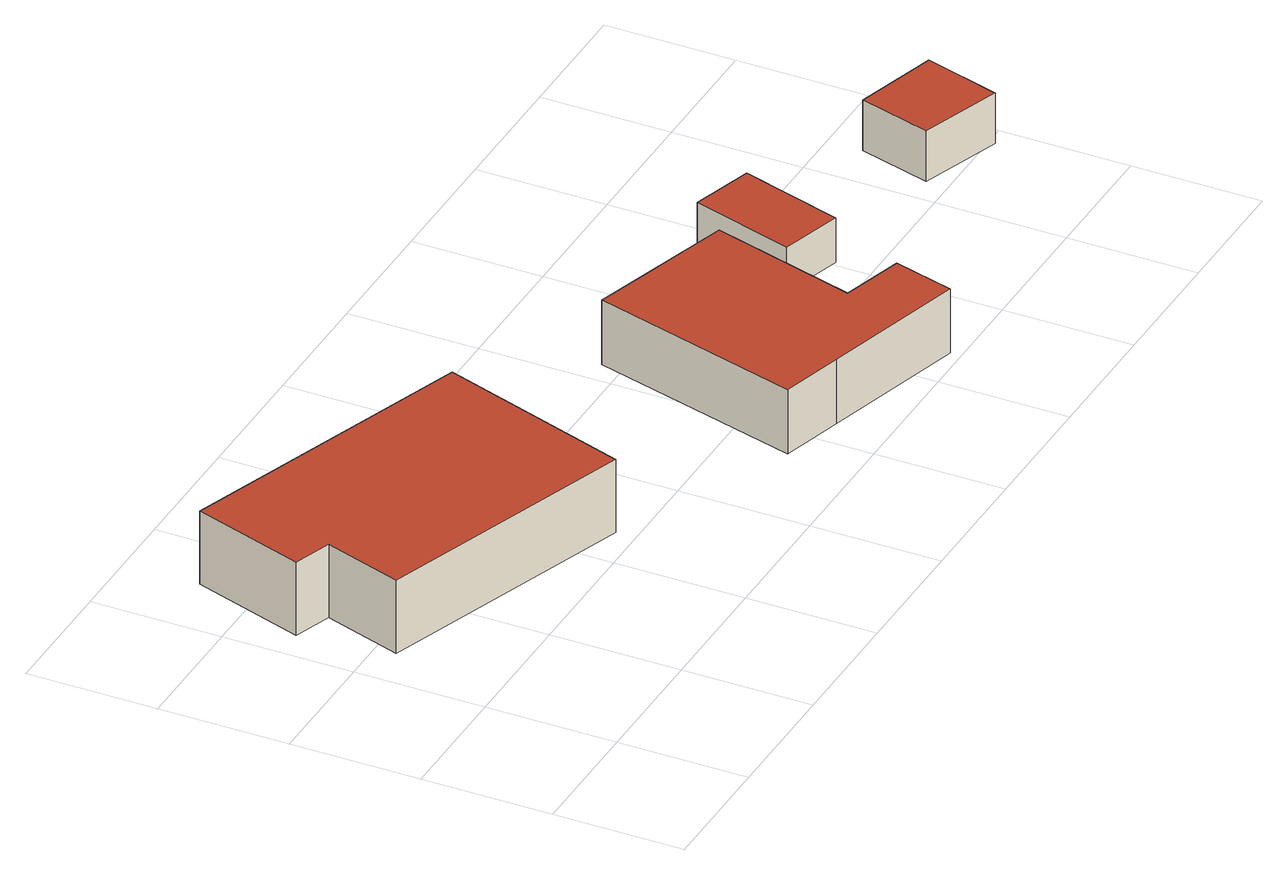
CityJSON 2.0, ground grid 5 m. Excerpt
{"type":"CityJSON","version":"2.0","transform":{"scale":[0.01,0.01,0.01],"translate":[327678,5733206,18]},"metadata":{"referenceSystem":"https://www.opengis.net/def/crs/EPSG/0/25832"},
"CityObjects":{
"building1":{"type":"Building","attributes":{"Geometrietyp2DReferenz":"3000","Gemeindeschluessel":"05170012","function":"31001_1312","roofType":"1000","measuredHeight":2.97},"address":[{"country":"Germany","locality":"Hamminkeln","thoroughfareNumber":"60","thoroughfareName":"Alte Poststraße"}],"geometry":[{"type":"Solid","lod":"2","boundaries":[[[[0,1,2,3]],[[4,5,1,0]],[[6,7,5,4]],[[8,9,7,6]],[[10,11,9,8]],[[3,2,11,10]],[[8,6,4,0,3,10]],[[1,5,7,9,11,2]]]],"semantics":{"surfaces":[{"type":"WallSurface"},{"type":"RoofSurface"},{"type":"GroundSurface"}],"values":[[0,0,0,0,0,0,1,2]]}}]},
"building2":{"type":"Building","attributes":{"Geometrietyp2DReferenz":"3000","Gemeindeschluessel":"05170012","function":"31001_1312","roofType":"1000","measuredHeight":2.6},"address":[{"country":"Germany","locality":"Hamminkeln","thoroughfareNumber":"62","thoroughfareName":"Alte Poststraße"}],"geometry":[{"type":"Solid","lod":"2","boundaries":[[[[12,13,14,15]],[[16,17,13,12]],[[18,19,17,16]],[[20,21,19,18]],[[22,23,21,20]],[[24,25,23,22]],[[15,14,25,24]],[[22,20,18,16,12,15,24]],[[13,17,19,21,23,25,14]]]],"semantics":{"surfaces":[{"type":"WallSurface"},{"type":"RoofSurface"},{"type":"GroundSurface"}],"values":[[0,0,0,0,0,0,0,1,2]]}}]},
"building3":{"type":"Building","attributes":{"Geometrietyp2DReferenz":"3000","Gemeindeschluessel":"05170012","function":"31001_1312","roofType":"1000","measuredHeight":1.81},"address":[{"country":"Germany","locality":"Hamminkeln","thoroughfareNumber":"62","thoroughfareName":"Alte Poststraße"}],"geometry":[{"type":"Solid","lod":"2","boundaries":[[[[26,27,28,29]],[[30,31,27,26]],[[32,33,31,30]],[[29,28,33,32]],[[30,26,29,32]],[[27,31,33,28]]]],"semantics":{"surfaces":[{"type":"WallSurface"},{"type":"RoofSurface"},{"type":"GroundSurface"}],"values":[[0,0,0,0,1,2]]}}]},
"building4":{"type":"Building","attributes":{"Geometrietyp2DReferenz":"3000","Gemeindeschluessel":"05170012","function":"31001_1312","roofType":"1000","measuredHeight":2.06},"address":[{"country":"Germany","locality":"Hamminkeln","thoroughfareNumber":"64","thoroughfareName":"Alte Poststraße"}],"geometry":[{"type":"Solid","lod":"2","boundaries":[[[[34,35,36,37]],[[38,39,35,34]],[[40,41,39,38]],[[37,36,41,40]],[[38,34,37,40]],[[35,39,41,36]]]],"semantics":{"surfaces":[{"type":"WallSurface"},{"type":"RoofSurface"},{"type":"GroundSurface"}],"values":[[0,0,0,0,1,2]]}}]}
},
"vertices":[
[100,1266,373],[100,1266,76],[250,1216,76],[250,1216,373],[245,1703,373],[245,1703,76],[1403,1309,373],[1403,1309,76],[1156,568,373],[1156,568,76],[150,910,373],[150,910,76],
[2099,1080,322],[2099,1080,61],[1873,265,61],[1873,265,322],[2669,913,322],[2669,913,61],[2506,346,322],[2506,346,61],[2749,277,322],[2749,277,61],[2684,42,322],[2684,42,61],[2118,198,322],[2118,198,61],
[3116,1026,259],[3116,1026,78],[2877,1097,78],[2877,1097,259],[2997,630,259],[2997,630,78],[2758,699,259],[2758,699,78],
[3969,750,298],[3969,750,92],[3645,843,92],[3645,843,298],[3882,456,298],[3882,456,92],[3567,564,298],[3567,564,92]
]}
